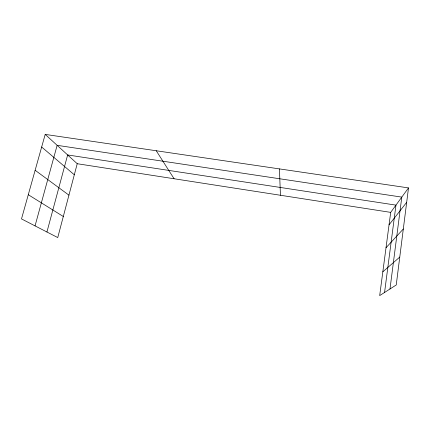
<?xml version="1.0" encoding="UTF-8"?>
<svg xmlns="http://www.w3.org/2000/svg" width="430" height="430" viewBox="0 0 430 430"><rect width="100%" height="100%" fill="white"/><g stroke="black" fill="none" stroke-linecap="round" stroke-linejoin="round"><path stroke-width="0.64" d="M408.5 187.905L396.24 284.966L379.685 295.598L390.693 212.377L408.5 187.905L45.198 134.402L21.5 218.913L57.744 237.57L77.228 163.717L45.198 134.402M389.988 288.981L401.797 197.112L57.136 145.324L35.045 225.884M384.565 292.464L395.965 205.131L67.644 154.945L46.934 232.001M389.048 224.815L406.678 202.337M386.016 247.734L403.308 229.007M382.829 271.798L399.76 257.092M77.228 163.717L390.693 212.377M28.283 194.715L63.307 216.494M35.136 170.275L68.934 195.15M41.662 147.012L74.309 174.784M156.251 150.753L174.091 178.756M279.43 168.893L280.446 195.263"/></g></svg>
